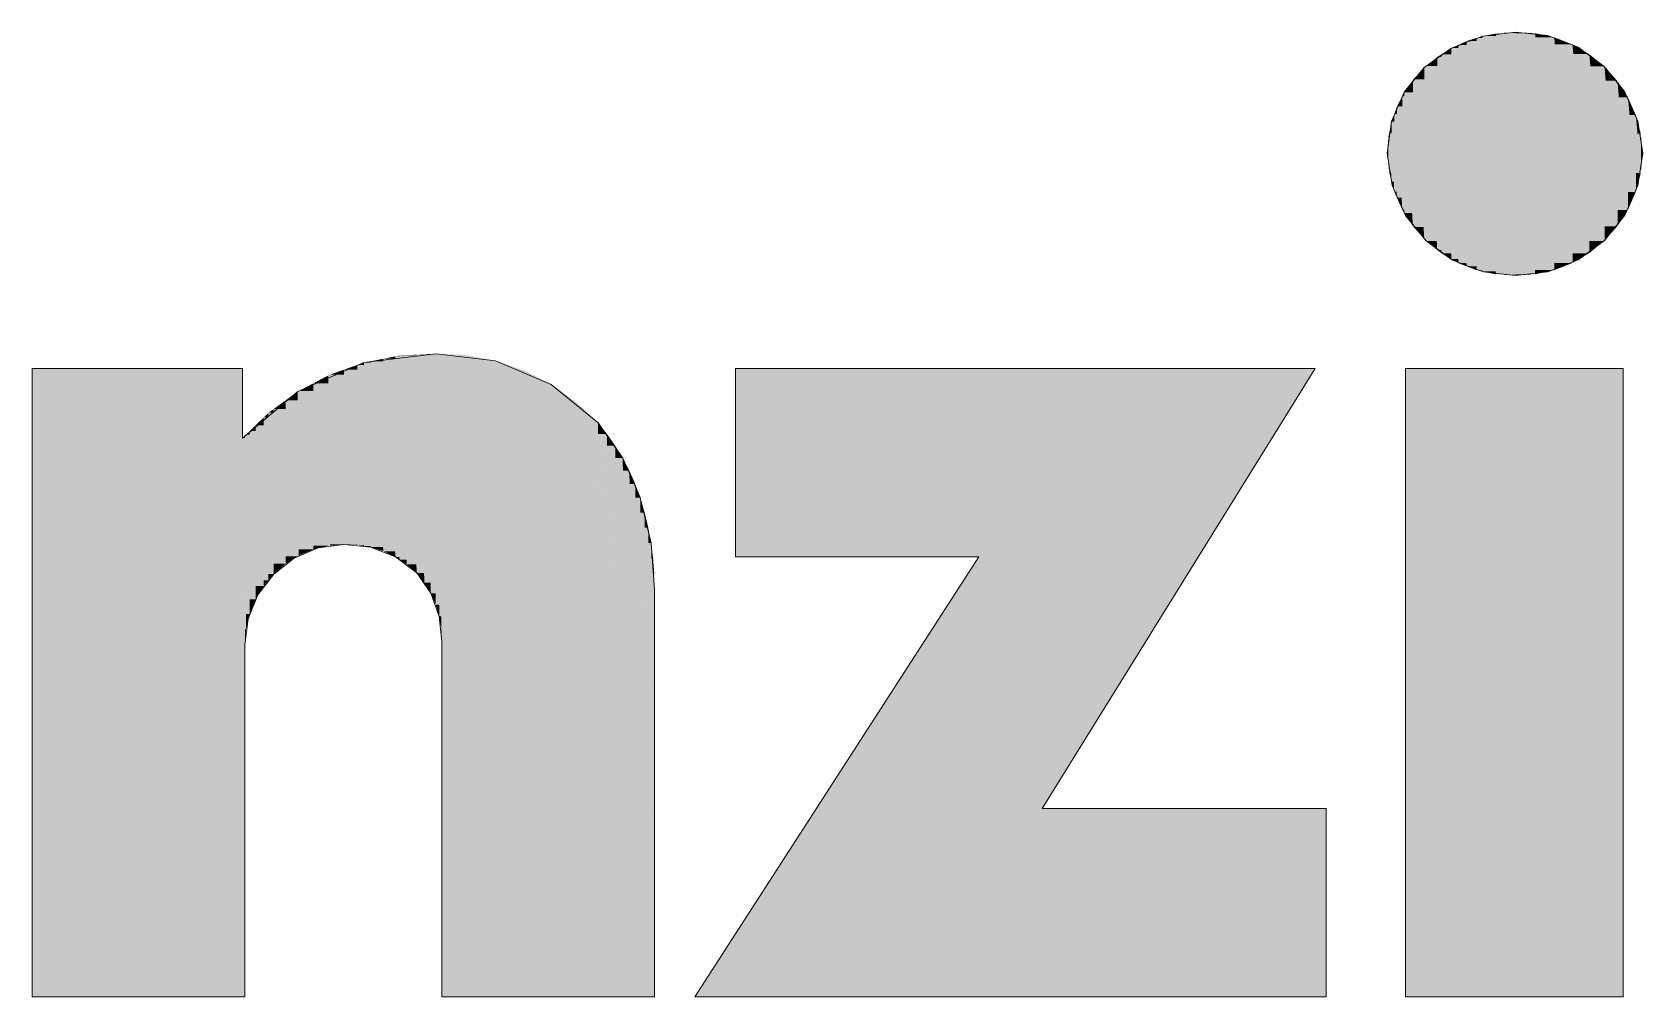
# Model space of a CAD drawing. Extents: x 885 to 2021, y 330 to 1122.
# Drawn here: x 1754.88 to 1761.61, y 648.97 to 653.01 of the extents above; entities that cross this region are included whole.
import ezdxf

# ---------------------------------------------------------------- set-up
doc = ezdxf.new("R2010")
doc.units = 0
doc.layers.add('P11_Plankopf_Ausführung_AF_4_800 Plankopf', color=7, linetype='Continuous', lineweight=25)

msp = doc.modelspace()

# ---------------------------------------------------------------- linework, layer by layer
at = {"layer": 'P11_Plankopf_Ausführung_AF_4_800 Plankopf', "color": 0, "linetype": 'Continuous', "lineweight": 13, "ltscale": 16.9}
for p, q in [((1761.0815, 653.0055), (1760.943, 652.9893)), ((1761.2163, 652.9912), (1761.0815, 653.0055)), ((1760.813, 652.9391), (1760.6997, 652.8579)), ((1760.943, 652.9893), (1760.813, 652.9391)), ((1761.3427, 652.9425), (1761.2163, 652.9912)), ((1761.4523, 652.8627), (1761.3427, 652.9425)), ((1760.6997, 652.8579), (1760.6158, 652.7541)), ((1761.5375, 652.7572), (1761.4523, 652.8627)), ((1760.6158, 652.7541), (1760.5627, 652.6316)), ((1761.5925, 652.6333), (1761.5375, 652.7572)), ((1760.5627, 652.6316), (1760.5443, 652.4994)), ((1761.6135, 652.4994), (1761.5925, 652.6333)), ((1760.5443, 652.4994), (1760.5655, 652.3642)), ((1761.5931, 652.3647), (1761.6135, 652.4994)), ((1760.5655, 652.3642), (1760.621, 652.239)), ((1761.5385, 652.2399), (1761.5931, 652.3647)), ((1760.621, 652.239), (1760.707, 652.1324)), ((1761.4534, 652.1335), (1761.5385, 652.2399)), ((1760.707, 652.1324), (1760.8176, 652.0517)), ((1761.3437, 652.0527), (1761.4534, 652.1335)), ((1760.8176, 652.0517), (1760.9453, 652.0024)), ((1760.9453, 652.0024), (1761.0815, 651.9879)), ((1761.0815, 651.9879), (1761.2169, 652.003)), ((1761.2169, 652.003), (1761.3437, 652.0527)), ((1756.5645, 651.6605), (1756.2645, 651.6232)), ((1756.8152, 651.631), (1756.5645, 651.6605)), ((1755.7562, 651.5991), (1754.8767, 651.5991)), ((1754.8767, 651.5991), (1754.8767, 648.9697)), ((1755.7562, 651.3075), (1755.7562, 651.5991)), ((1756.2645, 651.6232), (1755.9875, 651.5022)), ((1757.0476, 651.5322), (1756.8152, 651.631)), ((1760.2425, 651.5988), (1757.8178, 651.5988)), ((1757.8178, 651.5988), (1757.8178, 650.811)), ((1759.1018, 649.7575), (1760.2425, 651.5988)), ((1761.5316, 651.5989), (1760.6211, 651.5989)), ((1760.6211, 651.5989), (1760.6211, 648.9697)), ((1761.5316, 648.9697), (1761.5316, 651.5989)), ((1757.2429, 651.3721), (1757.0476, 651.5322)), ((1755.9875, 651.5022), (1755.7562, 651.3075)), ((1757.3467, 651.2239), (1757.2429, 651.3721)), ((1757.4198, 651.0584), (1757.3467, 651.2239)), ((1757.4657, 650.8682), (1757.4198, 651.0584)), ((1756.073, 650.8476), (1755.9727, 650.8053)), ((1756.1808, 650.8625), (1756.073, 650.8476)), ((1756.292, 650.8511), (1756.1808, 650.8625)), ((1756.396, 650.8102), (1756.292, 650.8511)), ((1757.4801, 650.6732), (1757.4657, 650.8682)), ((1755.9727, 650.8053), (1755.8867, 650.7386)), ((1756.4852, 650.7429), (1756.396, 650.8102)), ((1758.8358, 650.811), (1757.649, 648.9697)), ((1757.8178, 650.811), (1758.8358, 650.811)), ((1755.8867, 650.7386), (1755.821, 650.6518)), ((1756.5439, 650.6579), (1756.4852, 650.7429)), ((1755.821, 650.6518), (1755.78, 650.551)), ((1756.5796, 650.5611), (1756.5439, 650.6579)), ((1757.4801, 648.9697), (1757.4801, 650.6732)), ((1755.78, 650.551), (1755.7664, 650.443)), ((1756.59, 650.4583), (1756.5796, 650.5611)), ((1755.7664, 648.9697), (1755.7664, 650.443)), ((1756.59, 650.4583), (1756.59, 648.9697)), ((1760.2886, 649.7575), (1759.1018, 649.7575)), ((1760.2886, 648.9697), (1760.2886, 649.7575)), ((1754.8767, 648.9697), (1755.7664, 648.9697)), ((1756.59, 648.9697), (1757.4801, 648.9697)), ((1757.649, 648.9697), (1760.2886, 648.9697)), ((1760.6211, 648.9697), (1761.5316, 648.9697))]:
    msp.add_line(p, q, dxfattribs=at)
at = {"layer": 'P11_Plankopf_Ausführung_AF_4_800 Plankopf', "color": 0, "linetype": 'Continuous', "lineweight": 0, "ltscale": 0.0169}
for points in [[(1760.9993, 652.9893), (1760.943, 652.9893), (1760.9993, 652.9996)], [(1761.0117, 652.9996), (1760.9993, 652.9996), (1761.0117, 653.0018)], [(1761.0117, 651.9923), (1760.9993, 651.9923), (1760.9993, 652.9996)], [(1761.0117, 651.9917), (1761.0117, 652.9996), (1760.9993, 652.9996)], [(1761.0815, 653.0018), (1761.0117, 653.0018), (1761.0815, 653.0055)], [(1761.0812, 651.9917), (1761.0117, 651.9917), (1761.0117, 653.0018)], [(1761.0815, 651.9879), (1761.0815, 653.0018), (1761.0117, 653.0018)], [(1761.1628, 651.9927), (1761.0815, 651.9927), (1761.0815, 653.0055)], [(1761.1628, 653.0012), (1761.0818, 653.0012), (1761.0815, 653.0055)], [(1761.1628, 651.9927), (1761.1628, 653.0012), (1761.0818, 653.0012)], [(1761.1632, 651.9927), (1761.1628, 651.9927), (1761.1628, 653.0012)], [(1761.1632, 653.0011), (1761.1628, 653.0011), (1761.1628, 653.0012)], [(1761.1632, 651.9927), (1761.1632, 653.0011), (1761.1628, 653.0011)], [(1761.2425, 652.0101), (1761.1632, 652.0101), (1761.1632, 653.0011)], [(1761.2425, 652.9841), (1761.1646, 652.9841), (1761.1632, 653.0011)], [(1760.813, 652.9127), (1760.7708, 652.9127), (1760.813, 652.9391)], [(1760.842, 652.9391), (1760.813, 652.9391), (1760.842, 652.9524)], [(1760.8415, 652.056), (1760.813, 652.056), (1760.813, 652.9391)], [(1760.842, 652.0392), (1760.842, 652.9391), (1760.813, 652.9391)], [(1760.8764, 652.9524), (1760.842, 652.9524), (1760.8764, 652.9683)], [(1760.876, 652.0392), (1760.842, 652.0392), (1760.842, 652.9524)], [(1760.8764, 652.026), (1760.8764, 652.9524), (1760.842, 652.9524)], [(1760.9188, 652.9683), (1760.8764, 652.9683), (1760.9188, 652.9817)], [(1760.9181, 652.026), (1760.8764, 652.026), (1760.8764, 652.9683)], [(1760.9188, 652.0096), (1760.9188, 652.9683), (1760.8764, 652.9683)], [(1760.943, 652.9817), (1760.9188, 652.9817), (1760.943, 652.9893)], [(1760.9429, 652.0096), (1760.9188, 652.0096), (1760.9188, 652.9817)], [(1760.943, 652.0044), (1760.943, 652.9817), (1760.9188, 652.9817)], [(1760.9986, 652.0044), (1760.943, 652.0044), (1760.943, 652.9893)], [(1760.9993, 651.9923), (1760.9993, 652.9893), (1760.943, 652.9893)], [(1761.2425, 652.0101), (1761.2425, 652.9841), (1761.1646, 652.9841)], [(1761.2432, 652.0103), (1761.2425, 652.0103), (1761.2425, 652.9841)], [(1761.2432, 652.9839), (1761.2425, 652.9839), (1761.2425, 652.9841)], [(1761.2432, 652.0103), (1761.2432, 652.9839), (1761.2425, 652.9839)], [(1761.3185, 652.0397), (1761.2432, 652.0397), (1761.2432, 652.9839)], [(1761.3185, 652.9548), (1761.2455, 652.9548), (1761.2432, 652.9839)], [(1761.3185, 652.0397), (1761.3185, 652.9548), (1761.2455, 652.9548)], [(1761.3195, 652.0401), (1761.3185, 652.0401), (1761.3185, 652.9548)], [(1761.3195, 652.9543), (1761.3185, 652.9543), (1761.3185, 652.9548)], [(1761.3195, 652.0401), (1761.3195, 652.9543), (1761.3185, 652.9543)], [(1761.389, 652.0809), (1761.3195, 652.0809), (1761.3195, 652.9543)], [(1761.389, 652.914), (1761.3227, 652.914), (1761.3195, 652.9543)], [(1760.7538, 652.8638), (1760.707, 652.8638), (1760.7538, 652.902)], [(1760.7708, 652.902), (1760.7538, 652.902), (1760.7708, 652.9127)], [(1760.7705, 652.0943), (1760.7538, 652.0943), (1760.7538, 652.902)], [(1760.7708, 652.0805), (1760.7708, 652.902), (1760.7538, 652.902)], [(1760.8118, 652.0805), (1760.7708, 652.0805), (1760.7708, 652.9127)], [(1760.813, 652.056), (1760.813, 652.9127), (1760.7708, 652.9127)], [(1761.389, 652.0809), (1761.389, 652.914), (1761.3227, 652.914)], [(1761.3901, 652.0815), (1761.389, 652.0815), (1761.389, 652.914)], [(1761.3901, 652.9131), (1761.389, 652.9131), (1761.389, 652.914)], [(1761.3901, 652.0815), (1761.3901, 652.9131), (1761.389, 652.9131)], [(1761.4523, 652.1326), (1761.3901, 652.1326), (1761.3901, 652.9131)], [(1761.4523, 652.8627), (1761.3941, 652.8627), (1761.3901, 652.9131)], [(1760.652, 652.7541), (1760.6158, 652.7541), (1760.652, 652.8056)], [(1760.6542, 652.8056), (1760.652, 652.8056), (1760.6542, 652.8088)], [(1760.6542, 652.1937), (1760.652, 652.1937), (1760.652, 652.8056)], [(1760.6542, 652.1912), (1760.6542, 652.8056), (1760.652, 652.8056)], [(1760.6997, 652.8088), (1760.6542, 652.8088), (1760.6997, 652.8579)], [(1760.6963, 652.1912), (1760.6542, 652.1912), (1760.6542, 652.8088)], [(1760.6997, 652.1405), (1760.6997, 652.8088), (1760.6542, 652.8088)], [(1760.707, 652.8579), (1760.6997, 652.8579), (1760.707, 652.8638)], [(1760.7069, 652.1405), (1760.6997, 652.1405), (1760.6997, 652.8579)], [(1760.707, 652.1324), (1760.707, 652.8579), (1760.6997, 652.8579)], [(1760.7515, 652.1324), (1760.707, 652.1324), (1760.707, 652.8638)], [(1760.7538, 652.0943), (1760.7538, 652.8638), (1760.707, 652.8638)], [(1761.4523, 652.1326), (1761.4523, 652.8627), (1761.3941, 652.8627)], [(1761.4534, 652.1335), (1761.4523, 652.1335), (1761.4523, 652.8627)], [(1761.4534, 652.8614), (1761.4523, 652.8614), (1761.4523, 652.8627)], [(1761.4534, 652.1335), (1761.4534, 652.8614), (1761.4523, 652.8614)], [(1761.5067, 652.1935), (1761.4534, 652.1935), (1761.4534, 652.8614)], [(1761.5067, 652.8021), (1761.4582, 652.8021), (1761.4534, 652.8614)], [(1761.5067, 652.1935), (1761.5067, 652.8021), (1761.4582, 652.8021)], [(1761.5078, 652.1947), (1761.5067, 652.1947), (1761.5067, 652.8021)], [(1761.5078, 652.8004), (1761.5067, 652.8004), (1761.5067, 652.8021)], [(1761.5078, 652.1947), (1761.5078, 652.8004), (1761.5067, 652.8004)], [(1761.551, 652.2622), (1761.5078, 652.2622), (1761.5078, 652.8004)], [(1761.551, 652.7337), (1761.5132, 652.7337), (1761.5078, 652.8004)], [(1760.6073, 652.6947), (1760.5851, 652.6947), (1760.6073, 652.7376)], [(1760.6158, 652.7376), (1760.6073, 652.7376), (1760.6158, 652.7541)], [(1760.6156, 652.2628), (1760.6073, 652.2628), (1760.6073, 652.7376)], [(1760.6158, 652.2496), (1760.6158, 652.7376), (1760.6073, 652.7376)], [(1760.6484, 652.2496), (1760.6158, 652.2496), (1760.6158, 652.7541)], [(1760.652, 652.1937), (1760.652, 652.7541), (1760.6158, 652.7541)], [(1761.551, 652.2622), (1761.551, 652.7337), (1761.5132, 652.7337)], [(1761.552, 652.2637), (1761.551, 652.2637), (1761.551, 652.7337)], [(1761.552, 652.7316), (1761.551, 652.7316), (1761.551, 652.7337)], [(1761.552, 652.2637), (1761.552, 652.7316), (1761.551, 652.7316)], [(1761.5841, 652.3371), (1761.552, 652.3371), (1761.552, 652.7316)], [(1761.5841, 652.6592), (1761.5579, 652.6592), (1761.552, 652.7316)], [(1760.574, 652.6316), (1760.5627, 652.6316), (1760.574, 652.6633)], [(1760.5851, 652.6633), (1760.574, 652.6633), (1760.5851, 652.6947)], [(1760.5843, 652.338), (1760.574, 652.338), (1760.574, 652.6633)], [(1760.5851, 652.3129), (1760.5851, 652.6633), (1760.574, 652.6633)], [(1760.6047, 652.3129), (1760.5851, 652.3129), (1760.5851, 652.6947)], [(1760.6073, 652.2628), (1760.6073, 652.6947), (1760.5851, 652.6947)], [(1760.5627, 652.5841), (1760.5528, 652.5841), (1760.5627, 652.6316)], [(1760.5723, 652.3803), (1760.5627, 652.3803), (1760.5627, 652.6316)], [(1760.574, 652.338), (1760.574, 652.6316), (1760.5627, 652.6316)], [(1761.5841, 652.3371), (1761.5841, 652.6592), (1761.5579, 652.6592)], [(1761.5848, 652.3387), (1761.5841, 652.3387), (1761.5841, 652.6592)], [(1761.5848, 652.6565), (1761.5841, 652.6565), (1761.5841, 652.6592)], [(1761.5848, 652.3387), (1761.5848, 652.6565), (1761.5841, 652.6565)], [(1761.6051, 652.4164), (1761.5848, 652.4164), (1761.5848, 652.6565)], [(1761.6051, 652.5805), (1761.5912, 652.5805), (1761.5848, 652.6565)], [(1760.5491, 652.4994), (1760.5443, 652.4994), (1760.5491, 652.5662)], [(1760.5528, 652.5662), (1760.5491, 652.5662), (1760.5528, 652.5841)], [(1760.5519, 652.4539), (1760.5491, 652.4539), (1760.5491, 652.5662)], [(1760.5528, 652.4176), (1760.5528, 652.5662), (1760.5491, 652.5662)], [(1760.5609, 652.4176), (1760.5528, 652.4176), (1760.5528, 652.5841)], [(1760.5627, 652.3803), (1760.5627, 652.5841), (1760.5528, 652.5841)], [(1761.6051, 652.4164), (1761.6051, 652.5805), (1761.5912, 652.5805)], [(1761.6055, 652.4179), (1761.6051, 652.4179), (1761.6051, 652.5805)], [(1761.6055, 652.5767), (1761.6051, 652.5767), (1761.6051, 652.5805)], [(1761.6055, 652.4179), (1761.6055, 652.5767), (1761.6051, 652.5767)], [(1761.6135, 652.4994), (1761.6055, 652.4994), (1761.6055, 652.5767)], [(1760.5491, 652.4539), (1760.5491, 652.4994), (1760.5443, 652.4994)], [(1761.6055, 652.4179), (1761.6135, 652.4994), (1761.6055, 652.4994)], [(1760.5528, 652.4176), (1760.5519, 652.4539), (1760.5491, 652.4539)], [(1760.5627, 652.3803), (1760.5609, 652.4176), (1760.5528, 652.4176)], [(1761.5848, 652.3387), (1761.6051, 652.4164), (1761.5848, 652.4164)], [(1761.6051, 652.4164), (1761.6055, 652.4179), (1761.6051, 652.4179)], [(1760.574, 652.338), (1760.5723, 652.3803), (1760.5627, 652.3803)], [(1760.5851, 652.3129), (1760.5843, 652.338), (1760.574, 652.338)], [(1761.552, 652.2637), (1761.5841, 652.3371), (1761.552, 652.3371)], [(1761.5841, 652.3371), (1761.5848, 652.3387), (1761.5841, 652.3387)], [(1760.6073, 652.2628), (1760.6047, 652.3129), (1760.5851, 652.3129)], [(1760.6158, 652.2496), (1760.6156, 652.2628), (1760.6073, 652.2628)], [(1761.5078, 652.1947), (1761.551, 652.2622), (1761.5078, 652.2622)], [(1761.551, 652.2622), (1761.552, 652.2637), (1761.551, 652.2637)], [(1760.652, 652.1937), (1760.6484, 652.2496), (1760.6158, 652.2496)], [(1760.6542, 652.1912), (1760.6542, 652.1937), (1760.652, 652.1937)], [(1760.6997, 652.1405), (1760.6963, 652.1912), (1760.6542, 652.1912)], [(1761.4534, 652.1335), (1761.5067, 652.1935), (1761.4534, 652.1935)], [(1761.5067, 652.1935), (1761.5078, 652.1947), (1761.5067, 652.1947)], [(1760.707, 652.1324), (1760.7069, 652.1405), (1760.6997, 652.1405)], [(1760.7538, 652.0943), (1760.7515, 652.1324), (1760.707, 652.1324)], [(1761.3901, 652.0815), (1761.4523, 652.1326), (1761.3901, 652.1326)], [(1761.4523, 652.1326), (1761.4534, 652.1335), (1761.4523, 652.1335)], [(1760.7708, 652.0805), (1760.7705, 652.0943), (1760.7538, 652.0943)], [(1760.813, 652.056), (1760.8118, 652.0805), (1760.7708, 652.0805)], [(1760.842, 652.0392), (1760.8415, 652.056), (1760.813, 652.056)], [(1761.3195, 652.0401), (1761.389, 652.0809), (1761.3195, 652.0809)], [(1761.389, 652.0809), (1761.3901, 652.0815), (1761.389, 652.0815)], [(1760.8764, 652.026), (1760.876, 652.0392), (1760.842, 652.0392)], [(1760.9188, 652.0096), (1760.9181, 652.026), (1760.8764, 652.026)], [(1760.943, 652.0044), (1760.9429, 652.0096), (1760.9188, 652.0096)], [(1760.9993, 651.9923), (1760.9986, 652.0044), (1760.943, 652.0044)], [(1761.0117, 651.9917), (1761.0117, 651.9923), (1760.9993, 651.9923)], [(1761.0815, 651.9879), (1761.0812, 651.9917), (1761.0117, 651.9917)], [(1761.0815, 651.9879), (1761.1628, 651.9927), (1761.0815, 651.9927)], [(1761.1628, 651.9927), (1761.1632, 651.9927), (1761.1628, 651.9927)], [(1761.1632, 651.9927), (1761.2425, 652.0101), (1761.1632, 652.0101)], [(1761.2425, 652.0101), (1761.2432, 652.0103), (1761.2425, 652.0103)], [(1761.2432, 652.0103), (1761.3185, 652.0397), (1761.2432, 652.0397)], [(1761.3185, 652.0397), (1761.3195, 652.0401), (1761.3185, 652.0401)], [(1756.4131, 651.6492), (1756.396, 651.6492), (1756.4131, 651.6526)], [(1756.4429, 651.6526), (1756.4131, 651.6526), (1756.4429, 651.6542)], [(1756.4422, 650.799), (1756.4131, 650.799), (1756.4131, 651.6526)], [(1756.4429, 650.7796), (1756.4429, 651.6526), (1756.4131, 651.6526)], [(1756.4852, 651.6542), (1756.4429, 651.6542), (1756.4852, 651.6564)], [(1756.4835, 650.7796), (1756.4429, 650.7796), (1756.4429, 651.6542)], [(1756.4852, 650.7429), (1756.4852, 651.6542), (1756.4429, 651.6542)], [(1756.5172, 651.6564), (1756.4852, 651.6564), (1756.5172, 651.658)], [(1756.5158, 650.7429), (1756.4852, 650.7429), (1756.4852, 651.6564)], [(1756.5172, 650.7023), (1756.5172, 651.6564), (1756.4852, 651.6564)], [(1756.5439, 651.658), (1756.5172, 651.658), (1756.5439, 651.6594)], [(1756.5427, 650.7023), (1756.5172, 650.7023), (1756.5172, 651.658)], [(1756.5439, 650.6579), (1756.5439, 651.658), (1756.5172, 651.658)], [(1756.5645, 651.6594), (1756.5439, 651.6594), (1756.5645, 651.6605)], [(1756.5636, 650.6579), (1756.5439, 650.6579), (1756.5439, 651.6594)], [(1756.5645, 650.6113), (1756.5645, 651.6594), (1756.5439, 651.6594)], [(1756.5648, 650.6113), (1756.5645, 650.6113), (1756.5645, 651.6605)], [(1756.5648, 650.6106), (1756.5648, 651.6605), (1756.5645, 651.6605)], [(1756.5648, 651.6605), (1756.5645, 651.6605), (1756.5645, 651.6605)], [(1756.5789, 650.6106), (1756.5648, 650.6106), (1756.5648, 651.6605)], [(1756.5796, 651.6598), (1756.5648, 651.6598), (1756.5648, 651.6605)], [(1756.5796, 650.5611), (1756.5796, 651.6598), (1756.5648, 651.6598)], [(1756.5877, 650.5611), (1756.5796, 650.5611), (1756.5796, 651.6598)], [(1756.588, 651.6594), (1756.5796, 651.6594), (1756.5796, 651.6598)], [(1756.588, 650.51), (1756.588, 651.6594), (1756.5796, 651.6594)], [(1756.59, 650.51), (1756.588, 650.51), (1756.588, 651.6594)], [(1756.59, 651.6593), (1756.588, 651.6593), (1756.588, 651.6594)], [(1756.59, 650.4583), (1756.59, 651.6593), (1756.588, 651.6593)], [(1756.6351, 650.4583), (1756.59, 650.4583), (1756.59, 651.6593)], [(1756.6909, 651.6547), (1756.5902, 651.6547), (1756.59, 651.6593)], [(1756.6909, 648.9697), (1756.6909, 651.6547), (1756.5902, 651.6547)], [(1756.6909, 648.9697), (1756.8152, 648.9697), (1756.6909, 651.6547)], [(1756.8152, 651.631), (1756.692, 651.631), (1756.6909, 651.6547)], [(1754.8767, 648.9697), (1755.7562, 648.9697), (1754.8767, 651.5991)], [(1755.7562, 651.3075), (1755.7562, 651.5991), (1754.8767, 651.5991)], [(1755.7562, 651.3075), (1754.9742, 651.3075), (1754.8767, 651.5991)], [(1756.1808, 651.5727), (1756.1216, 651.5727), (1756.1808, 651.5936)], [(1756.2368, 651.5936), (1756.1808, 651.5936), (1756.2368, 651.6134)], [(1756.2366, 650.8625), (1756.1808, 650.8625), (1756.1808, 651.5936)], [(1756.2368, 650.8606), (1756.2368, 651.5936), (1756.1808, 651.5936)], [(1756.2645, 651.6134), (1756.2368, 651.6134), (1756.2645, 651.6232)], [(1756.2643, 650.8606), (1756.2368, 650.8606), (1756.2368, 651.6134)], [(1756.2645, 650.8558), (1756.2645, 651.6134), (1756.2368, 651.6134)], [(1756.292, 651.6232), (1756.2645, 651.6232), (1756.292, 651.6286)], [(1756.2918, 650.8558), (1756.2645, 650.8558), (1756.2645, 651.6232)], [(1756.292, 650.8511), (1756.292, 651.6232), (1756.2645, 651.6232)], [(1756.3454, 651.6286), (1756.292, 651.6286), (1756.3454, 651.6392)], [(1756.3442, 650.8511), (1756.292, 650.8511), (1756.292, 651.6286)], [(1756.3454, 650.8342), (1756.3454, 651.6286), (1756.292, 651.6286)], [(1756.396, 651.6392), (1756.3454, 651.6392), (1756.396, 651.6492)], [(1756.3945, 650.8342), (1756.3454, 650.8342), (1756.3454, 651.6392)], [(1756.396, 650.8102), (1756.396, 651.6392), (1756.3454, 651.6392)], [(1756.4129, 650.8102), (1756.396, 650.8102), (1756.396, 651.6492)], [(1756.4131, 650.799), (1756.4131, 651.6492), (1756.396, 651.6492)], [(1756.8152, 648.9697), (1756.8152, 651.631), (1756.692, 651.631)], [(1756.8152, 648.9697), (1756.935, 648.9697), (1756.8152, 651.631)], [(1756.935, 651.5899), (1756.8171, 651.5899), (1756.8152, 651.631)], [(1756.935, 648.9697), (1756.935, 651.5899), (1756.8171, 651.5899)], [(1756.935, 648.9697), (1757.0476, 648.9697), (1756.935, 651.5899)], [(1757.0476, 651.5322), (1756.9374, 651.5322), (1756.935, 651.5899)], [(1757.8178, 650.811), (1758.8358, 650.811), (1757.8178, 651.5988)], [(1758.8358, 650.811), (1758.8358, 651.5988), (1757.8178, 651.5988)], [(1758.8358, 648.9697), (1759.1018, 648.9697), (1758.8358, 651.5988)], [(1759.1018, 648.9697), (1759.1018, 651.5988), (1758.8358, 651.5988)], [(1759.1018, 649.7575), (1760.2425, 651.5988), (1759.1018, 651.5988)], [(1760.6211, 648.9697), (1761.5316, 648.9697), (1760.6211, 651.5989)], [(1761.5316, 648.9697), (1761.5316, 651.5989), (1760.6211, 651.5989)], [(1756.0521, 651.5045), (1755.9918, 651.5045), (1756.0521, 651.5361)], [(1756.1156, 651.5361), (1756.0521, 651.5361), (1756.1156, 651.5695)], [(1756.1156, 650.8569), (1756.0521, 650.8569), (1756.0521, 651.5361)], [(1756.1156, 650.8569), (1756.1156, 651.5361), (1756.0521, 651.5361)], [(1756.1216, 651.5695), (1756.1156, 651.5695), (1756.1216, 651.5727)], [(1756.1216, 650.8574), (1756.1156, 650.8574), (1756.1156, 651.5695)], [(1756.1216, 650.8574), (1756.1216, 651.5695), (1756.1156, 651.5695)], [(1756.1808, 650.8625), (1756.1216, 650.8625), (1756.1216, 651.5727)], [(1756.1808, 650.8625), (1756.1808, 651.5727), (1756.1216, 651.5727)], [(1757.0476, 648.9697), (1757.0476, 651.5322), (1756.9374, 651.5322)], [(1757.0476, 648.9697), (1757.151, 648.9697), (1757.0476, 651.5322)], [(1757.151, 651.4591), (1757.0506, 651.4591), (1757.0476, 651.5322)], [(1755.9362, 651.4291), (1755.8867, 651.4291), (1755.9362, 651.465)], [(1755.9875, 651.465), (1755.9362, 651.465), (1755.9875, 651.5022)], [(1755.9875, 650.8132), (1755.9362, 650.8132), (1755.9362, 651.465)], [(1755.9875, 650.8132), (1755.9875, 651.465), (1755.9362, 651.465)], [(1755.9918, 651.5022), (1755.9875, 651.5022), (1755.9918, 651.5045)], [(1755.9918, 650.8159), (1755.9875, 650.8159), (1755.9875, 651.5022)], [(1755.9918, 650.8159), (1755.9918, 651.5022), (1755.9875, 651.5022)], [(1756.0521, 650.8413), (1755.9918, 650.8413), (1755.9918, 651.5045)], [(1756.0521, 650.8413), (1756.0521, 651.5045), (1755.9918, 651.5045)], [(1757.151, 648.9697), (1757.151, 651.4591), (1757.0506, 651.4591)], [(1757.151, 648.9697), (1757.2429, 648.9697), (1757.151, 651.4591)], [(1757.2429, 651.3721), (1757.1542, 651.3721), (1757.151, 651.4591)], [(1755.8446, 651.3606), (1755.8107, 651.3606), (1755.8446, 651.3935)], [(1755.8648, 651.3935), (1755.8446, 651.3935), (1755.8648, 651.4132)], [(1755.8648, 650.7126), (1755.8446, 650.7126), (1755.8446, 651.3935)], [(1755.8648, 650.7126), (1755.8648, 651.3935), (1755.8446, 651.3935)], [(1755.8867, 651.4132), (1755.8648, 651.4132), (1755.8867, 651.4291)], [(1755.8867, 650.7386), (1755.8648, 650.7386), (1755.8648, 651.4132)], [(1755.8867, 650.7386), (1755.8867, 651.4132), (1755.8648, 651.4132)], [(1755.9362, 650.7813), (1755.8867, 650.7813), (1755.8867, 651.4291)], [(1755.9362, 650.7813), (1755.9362, 651.4291), (1755.8867, 651.4291)], [(1755.7664, 651.3075), (1755.7562, 651.3075), (1755.7664, 651.3175)], [(1755.7712, 651.3175), (1755.7664, 651.3175), (1755.7712, 651.3221)], [(1755.7712, 650.5082), (1755.7664, 650.5082), (1755.7664, 651.3175)], [(1755.7712, 650.5082), (1755.7712, 651.3175), (1755.7664, 651.3175)], [(1755.7861, 651.3221), (1755.7712, 651.3221), (1755.7861, 651.3366)], [(1755.7861, 650.572), (1755.7712, 650.572), (1755.7712, 651.3221)], [(1755.7861, 650.572), (1755.7861, 651.3221), (1755.7712, 651.3221)], [(1755.8107, 651.3366), (1755.7861, 651.3366), (1755.8107, 651.3606)], [(1755.8107, 650.6326), (1755.7861, 650.6326), (1755.7861, 651.3366)], [(1755.8107, 650.6326), (1755.8107, 651.3366), (1755.7861, 651.3366)], [(1755.8446, 650.6885), (1755.8107, 650.6885), (1755.8107, 651.3606)], [(1755.8446, 650.6885), (1755.8446, 651.3606), (1755.8107, 651.3606)], [(1757.2429, 648.9697), (1757.2429, 651.3721), (1757.1542, 651.3721)], [(1757.2429, 648.9697), (1757.2807, 648.9697), (1757.2429, 651.3721)], [(1757.2807, 651.325), (1757.2437, 651.325), (1757.2429, 651.3721)], [(1757.2807, 648.9697), (1757.2807, 651.325), (1757.2437, 651.325)], [(1757.2807, 648.9697), (1757.3154, 648.9697), (1757.2807, 651.325)], [(1757.3154, 651.2755), (1757.2815, 651.2755), (1757.2807, 651.325)], [(1755.7562, 648.9697), (1755.7562, 651.3075), (1754.9742, 651.3075)], [(1755.7562, 648.9697), (1755.7664, 648.9697), (1755.7562, 651.3075)], [(1755.7664, 650.443), (1755.7664, 651.3075), (1755.7562, 651.3075)], [(1755.7664, 650.443), (1755.76, 650.443), (1755.7562, 651.3075)], [(1757.3154, 648.9697), (1757.3154, 651.2755), (1757.2815, 651.2755)], [(1757.3154, 648.9697), (1757.3467, 648.9697), (1757.3154, 651.2755)], [(1757.3467, 651.2239), (1757.3161, 651.2239), (1757.3154, 651.2755)], [(1757.3467, 648.9697), (1757.3467, 651.2239), (1757.3161, 651.2239)], [(1757.3467, 648.9697), (1757.3747, 648.9697), (1757.3467, 651.2239)], [(1757.3747, 651.1704), (1757.3474, 651.1704), (1757.3467, 651.2239)], [(1757.3747, 648.9697), (1757.3747, 651.1704), (1757.3474, 651.1704)], [(1757.3747, 648.9697), (1757.3991, 648.9697), (1757.3747, 651.1704)], [(1757.3991, 651.1151), (1757.3753, 651.1151), (1757.3747, 651.1704)], [(1757.3991, 648.9697), (1757.3991, 651.1151), (1757.3753, 651.1151)], [(1757.3991, 648.9697), (1757.4198, 648.9697), (1757.3991, 651.1151)], [(1757.4198, 651.0584), (1757.3996, 651.0584), (1757.3991, 651.1151)], [(1757.4198, 648.9697), (1757.4198, 651.0584), (1757.3996, 651.0584)], [(1757.4198, 648.9697), (1757.4385, 648.9697), (1757.4198, 651.0584)], [(1757.4385, 650.9959), (1757.4204, 650.9959), (1757.4198, 651.0584)], [(1757.4385, 648.9697), (1757.4385, 650.9959), (1757.4204, 650.9959)], [(1757.4385, 648.9697), (1757.4538, 648.9697), (1757.4385, 650.9959)], [(1757.4538, 650.9324), (1757.439, 650.9324), (1757.4385, 650.9959)], [(1757.4538, 648.9697), (1757.4538, 650.9324), (1757.439, 650.9324)], [(1757.4538, 648.9697), (1757.4657, 648.9697), (1757.4538, 650.9324)], [(1757.4657, 650.8682), (1757.4542, 650.8682), (1757.4538, 650.9324)], [(1756.0521, 650.8413), (1756.1156, 650.8569), (1756.0521, 650.8569)], [(1756.1156, 650.8569), (1756.1216, 650.8574), (1756.1156, 650.8574)], [(1756.1216, 650.8574), (1756.1808, 650.8625), (1756.1216, 650.8625)], [(1756.2368, 650.8606), (1756.2366, 650.8625), (1756.1808, 650.8625)], [(1756.2645, 650.8558), (1756.2643, 650.8606), (1756.2368, 650.8606)], [(1756.292, 650.8511), (1756.2918, 650.8558), (1756.2645, 650.8558)], [(1756.3454, 650.8342), (1756.3442, 650.8511), (1756.292, 650.8511)], [(1757.4657, 648.9697), (1757.4657, 650.8682), (1757.4542, 650.8682)], [(1757.4657, 648.9697), (1757.474, 648.9697), (1757.4657, 650.8682)], [(1757.474, 650.8035), (1757.466, 650.8035), (1757.4657, 650.8682)], [(1755.8867, 650.7386), (1755.9362, 650.7813), (1755.8867, 650.7813)], [(1755.9362, 650.7813), (1755.9875, 650.8132), (1755.9362, 650.8132)], [(1755.9875, 650.8132), (1755.9918, 650.8159), (1755.9875, 650.8159)], [(1755.9918, 650.8159), (1756.0521, 650.8413), (1755.9918, 650.8413)], [(1756.396, 650.8102), (1756.3945, 650.8342), (1756.3454, 650.8342)], [(1756.4131, 650.799), (1756.4129, 650.8102), (1756.396, 650.8102)], [(1756.4429, 650.7796), (1756.4422, 650.799), (1756.4131, 650.799)], [(1756.4852, 650.7429), (1756.4835, 650.7796), (1756.4429, 650.7796)], [(1757.474, 648.9697), (1757.474, 650.8035), (1757.466, 650.8035)], [(1757.474, 648.9697), (1757.4789, 648.9697), (1757.474, 650.8035)], [(1757.4789, 650.7384), (1757.4742, 650.7384), (1757.474, 650.8035)], [(1757.649, 648.9697), (1758.8358, 648.9697), (1758.8358, 650.811)], [(1755.8446, 650.6885), (1755.8648, 650.7126), (1755.8446, 650.7126)], [(1755.8648, 650.7126), (1755.8867, 650.7386), (1755.8648, 650.7386)], [(1756.5172, 650.7023), (1756.5158, 650.7429), (1756.4852, 650.7429)], [(1757.4789, 648.9697), (1757.4789, 650.7384), (1757.4742, 650.7384)], [(1757.4789, 648.9697), (1757.4801, 648.9697), (1757.4789, 650.7384)], [(1757.4801, 650.6732), (1757.4789, 650.6732), (1757.4789, 650.7384)], [(1755.8107, 650.6326), (1755.8446, 650.6885), (1755.8107, 650.6885)], [(1756.5439, 650.6579), (1756.5427, 650.7023), (1756.5172, 650.7023)], [(1756.5645, 650.6113), (1756.5636, 650.6579), (1756.5439, 650.6579)], [(1757.4801, 648.9697), (1757.4801, 650.6732), (1757.4789, 650.6732)], [(1755.7861, 650.572), (1755.8107, 650.6326), (1755.7861, 650.6326)], [(1756.5648, 650.6106), (1756.5648, 650.6113), (1756.5645, 650.6113)], [(1756.5796, 650.5611), (1756.5789, 650.6106), (1756.5648, 650.6106)], [(1755.7664, 650.443), (1755.7712, 650.5082), (1755.7664, 650.5082)], [(1755.7712, 650.5082), (1755.7861, 650.572), (1755.7712, 650.572)], [(1756.588, 650.51), (1756.5877, 650.5611), (1756.5796, 650.5611)], [(1756.59, 650.4583), (1756.59, 650.51), (1756.588, 650.51)], [(1755.7664, 648.9697), (1755.7664, 650.443), (1755.76, 650.443)], [(1756.6909, 648.9697), (1756.6351, 650.4583), (1756.59, 650.4583)], [(1756.59, 648.9697), (1756.6909, 648.9697), (1756.59, 650.4583)], [(1759.1018, 648.9697), (1760.2886, 648.9697), (1759.1018, 649.7575)], [(1760.2886, 648.9697), (1760.2886, 649.7575), (1759.1018, 649.7575)]]:
    msp.add_solid(points, dxfattribs=at)

doc.saveas('drawing.dxf')
